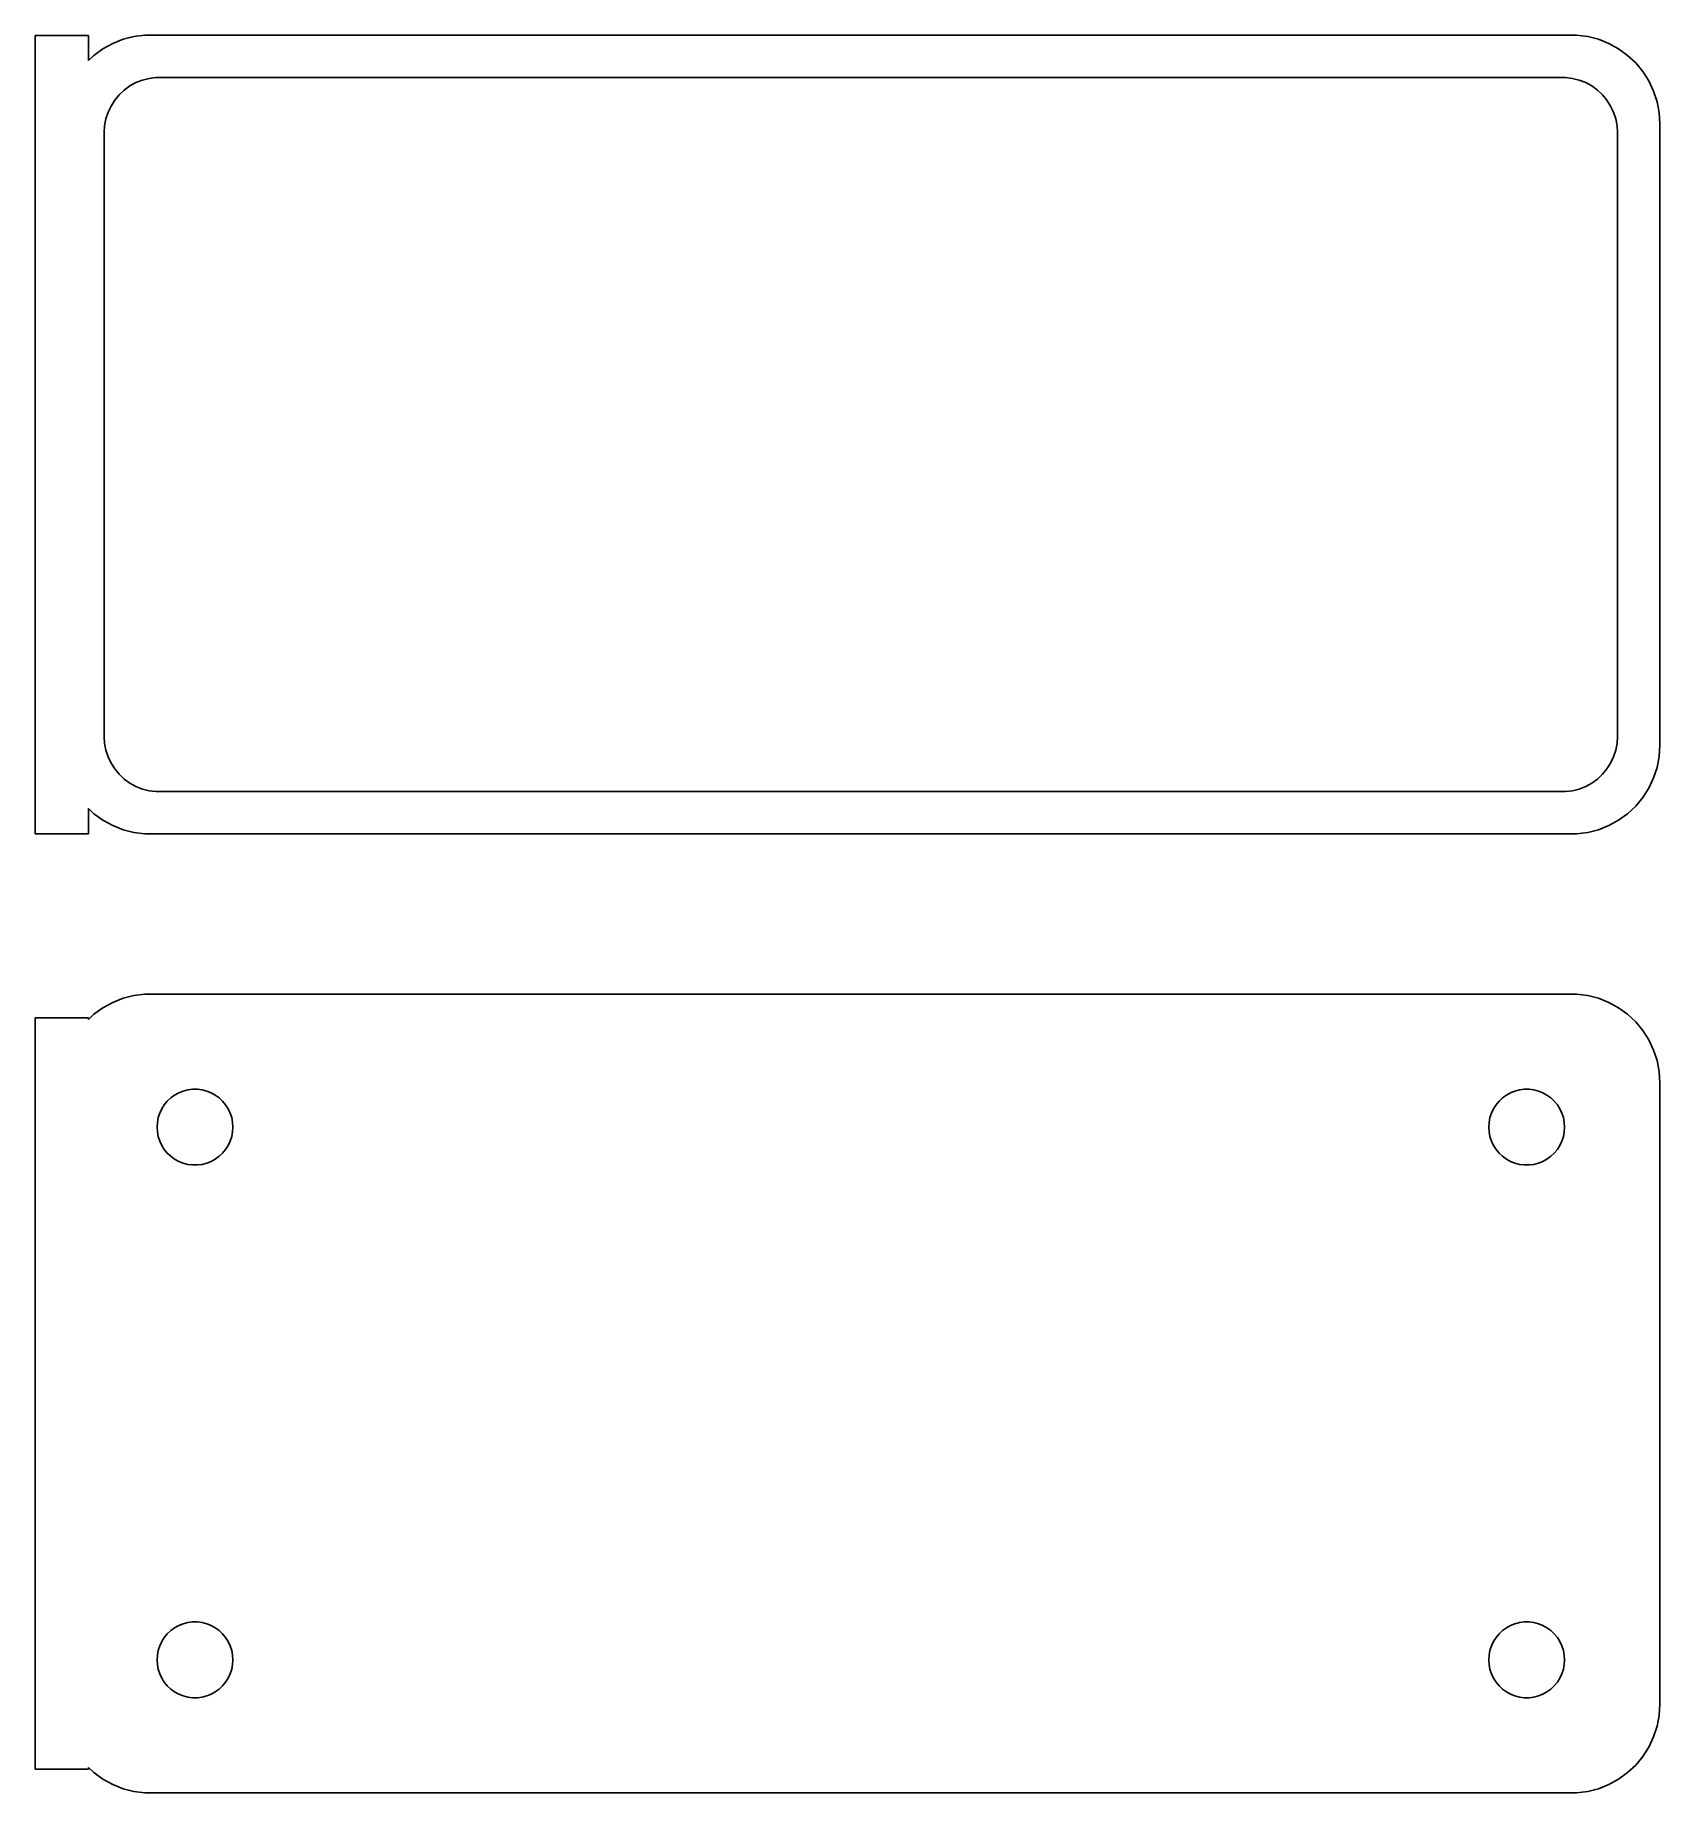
# Model space of a CAD drawing. Header units: metres. Extents: x -46.5 to 45, y 85.5 to 184.5.
import ezdxf

# ---------------------------------------------------------------- set-up
doc = ezdxf.new("R2010")
doc.units = ezdxf.units.M

msp = doc.modelspace()

# ---------------------------------------------------------------- linework, layer by layer
for p, q in [((-43.5, 184.479), (-46.5, 184.479)), ((-46.5, 184.479), (-46.5, 139.521)), ((-43.5, 183.059), (-43.5, 184.479)), ((-41.5451, 184.255), (-42.1289, 184.024)), ((-40.9369, 184.411), (-41.5451, 184.255)), ((-40.3139, 184.49), (-40.9369, 184.411)), ((40.3139, 184.49), (-40.3139, 184.49)), ((40.9369, 184.411), (40.3139, 184.49)), ((41.5451, 184.255), (40.9369, 184.411)), ((42.1289, 184.024), (41.5451, 184.255)), ((-43.1871, 183.353), (-43.5, 183.059)), ((-42.6791, 183.722), (-43.1871, 183.353)), ((-42.1289, 184.024), (-42.6791, 183.722)), ((42.6791, 183.722), (42.1289, 184.024)), ((43.1871, 183.353), (42.6791, 183.722)), ((43.6448, 182.923), (43.1871, 183.353)), ((44.0451, 182.439), (43.6448, 182.923)), ((44.3815, 181.909), (44.0451, 182.439)), ((-41.7692, 181.131), (-41.4842, 181.399)), ((-41.4842, 181.399), (-41.168, 181.628)), ((-41.168, 181.628), (-40.8254, 181.817)), ((-40.8254, 181.817), (-40.4619, 181.961)), ((-40.4619, 181.961), (-40.0833, 182.058)), ((-40.0833, 182.058), (-39.6954, 182.107)), ((-39.6954, 182.107), (39.6954, 182.107)), ((39.6954, 182.107), (40.0833, 182.058)), ((40.0833, 182.058), (40.4619, 181.961)), ((40.4619, 181.961), (40.8254, 181.817)), ((40.8254, 181.817), (41.168, 181.628)), ((41.168, 181.628), (41.4842, 181.399)), ((41.4842, 181.399), (41.7692, 181.131)), ((44.6489, 181.341), (44.3815, 181.909)), ((44.8429, 180.743), (44.6489, 181.341)), ((-42.5151, 179.774), (-42.3943, 180.146)), ((-42.3943, 180.146), (-42.2279, 180.5)), ((-42.2279, 180.5), (-42.0184, 180.83)), ((-42.0184, 180.83), (-41.7692, 181.131)), ((41.7692, 181.131), (42.0184, 180.83)), ((42.0184, 180.83), (42.2279, 180.5)), ((42.2279, 180.5), (42.3943, 180.146)), ((42.3943, 180.146), (42.5151, 179.774)), ((44.9606, 180.127), (44.8429, 180.743)), ((-42.6129, 179), (-42.5884, 179.39)), ((-42.5884, 179.39), (-42.5151, 179.774)), ((42.5151, 179.774), (42.5884, 179.39)), ((42.5884, 179.39), (42.6129, 179)), ((45, 179.5), (44.9606, 180.127)), ((45, 144.5), (45, 179.5)), ((-42.6129, 145), (-42.6129, 179)), ((42.6129, 179), (42.6129, 145)), ((-42.5884, 144.61), (-42.6129, 145)), ((-42.5151, 144.226), (-42.5884, 144.61)), ((42.5884, 144.61), (42.5151, 144.226)), ((42.6129, 145), (42.5884, 144.61)), ((-42.3943, 143.854), (-42.5151, 144.226)), ((-42.2279, 143.5), (-42.3943, 143.854)), ((42.3943, 143.854), (42.2279, 143.5)), ((42.5151, 144.226), (42.3943, 143.854)), ((44.8429, 143.257), (44.9606, 143.873)), ((44.9606, 143.873), (45, 144.5)), ((-42.0184, 143.17), (-42.2279, 143.5)), ((-41.7692, 142.869), (-42.0184, 143.17)), ((-41.4842, 142.601), (-41.7692, 142.869)), ((-41.168, 142.372), (-41.4842, 142.601)), ((41.4842, 142.601), (41.168, 142.372)), ((41.7692, 142.869), (41.4842, 142.601)), ((42.0184, 143.17), (41.7692, 142.869)), ((42.2279, 143.5), (42.0184, 143.17)), ((44.3815, 142.091), (44.6489, 142.659)), ((44.6489, 142.659), (44.8429, 143.257)), ((-40.8254, 142.183), (-41.168, 142.372)), ((-40.4619, 142.039), (-40.8254, 142.183)), ((-40.0833, 141.942), (-40.4619, 142.039)), ((-39.6954, 141.893), (-40.0833, 141.942)), ((39.6954, 141.893), (-39.6954, 141.893)), ((40.0833, 141.942), (39.6954, 141.893)), ((40.4619, 142.039), (40.0833, 141.942)), ((40.8254, 142.183), (40.4619, 142.039)), ((41.168, 142.372), (40.8254, 142.183)), ((43.6448, 141.077), (44.0451, 141.561)), ((44.0451, 141.561), (44.3815, 142.091)), ((-43.5, 139.521), (-43.5, 140.941)), ((-43.5, 140.941), (-43.1871, 140.647)), ((-43.1871, 140.647), (-42.6791, 140.278)), ((42.6791, 140.278), (43.1871, 140.647)), ((43.1871, 140.647), (43.6448, 141.077)), ((-42.6791, 140.278), (-42.1289, 139.976)), ((-42.1289, 139.976), (-41.5451, 139.745)), ((-41.5451, 139.745), (-40.9369, 139.589)), ((-40.9369, 139.589), (-40.3139, 139.51)), ((40.3139, 139.51), (40.9369, 139.589)), ((40.9369, 139.589), (41.5451, 139.745)), ((41.5451, 139.745), (42.1289, 139.976)), ((42.1289, 139.976), (42.6791, 140.278)), ((-46.5, 139.521), (-43.5, 139.521)), ((-40.3139, 139.51), (40.3139, 139.51)), ((-42.6791, 129.722), (-43.1871, 129.353)), ((-42.1289, 130.024), (-42.6791, 129.722)), ((-41.5451, 130.255), (-42.1289, 130.024)), ((-40.9369, 130.411), (-41.5451, 130.255)), ((-40.3139, 130.49), (-40.9369, 130.411)), ((40.3139, 130.49), (-40.3139, 130.49)), ((40.9369, 130.411), (40.3139, 130.49)), ((41.5451, 130.255), (40.9369, 130.411)), ((42.1289, 130.024), (41.5451, 130.255)), ((42.6791, 129.722), (42.1289, 130.024)), ((43.1871, 129.353), (42.6791, 129.722)), ((-43.5, 129.153), (-46.5, 129.153)), ((-46.5, 129.153), (-46.5, 86.8474)), ((-43.1871, 129.353), (-43.5, 129.059)), ((-43.5, 129.059), (-43.5, 129.153)), ((43.6448, 128.923), (43.1871, 129.353)), ((44.0451, 128.439), (43.6448, 128.923)), ((44.3815, 127.909), (44.0451, 128.439)), ((44.6489, 127.341), (44.3815, 127.909)), ((44.8429, 126.743), (44.6489, 127.341)), ((44.9606, 126.127), (44.8429, 126.743)), ((45, 125.5), (44.9606, 126.127)), ((-38.8611, 124.645), (-38.6441, 124.803)), ((-38.6441, 124.803), (-38.4092, 124.932)), ((-38.4092, 124.932), (-38.1598, 125.031)), ((-38.1598, 125.031), (-37.9001, 125.097)), ((-37.9001, 125.097), (-37.6341, 125.131)), ((-37.6341, 125.131), (-37.3659, 125.131)), ((-37.3659, 125.131), (-37.0999, 125.097)), ((-37.0999, 125.097), (-36.8401, 125.031)), ((-36.8401, 125.031), (-36.5908, 124.932)), ((-36.5908, 124.932), (-36.3559, 124.803)), ((-36.3559, 124.803), (-36.1389, 124.645)), ((36.1389, 124.645), (36.3559, 124.803)), ((36.3559, 124.803), (36.5908, 124.932)), ((36.5908, 124.932), (36.8401, 125.031)), ((36.8401, 125.031), (37.0999, 125.097)), ((37.0999, 125.097), (37.3659, 125.131)), ((37.3659, 125.131), (37.6341, 125.131)), ((37.6341, 125.131), (37.9001, 125.097)), ((37.9001, 125.097), (38.1598, 125.031)), ((38.1598, 125.031), (38.4092, 124.932)), ((38.4092, 124.932), (38.6441, 124.803)), ((38.6441, 124.803), (38.8611, 124.645)), ((45, 90.5), (45, 125.5)), ((-39.5682, 123.531), (-39.4853, 123.786)), ((-39.4853, 123.786), (-39.3712, 124.029)), ((-39.3712, 124.029), (-39.2275, 124.255)), ((-39.2275, 124.255), (-39.0565, 124.462)), ((-39.0565, 124.462), (-38.8611, 124.645)), ((-36.1389, 124.645), (-35.9434, 124.462)), ((-35.9434, 124.462), (-35.7725, 124.255)), ((-35.7725, 124.255), (-35.6288, 124.029)), ((-35.6288, 124.029), (-35.5146, 123.786)), ((-35.5146, 123.786), (-35.4318, 123.531)), ((35.4318, 123.531), (35.5146, 123.786)), ((35.5146, 123.786), (35.6288, 124.029)), ((35.6288, 124.029), (35.7725, 124.255)), ((35.7725, 124.255), (35.9434, 124.462)), ((35.9434, 124.462), (36.1389, 124.645)), ((38.8611, 124.645), (39.0565, 124.462)), ((39.0565, 124.462), (39.2275, 124.255)), ((39.2275, 124.255), (39.3712, 124.029)), ((39.3712, 124.029), (39.4853, 123.786)), ((39.4853, 123.786), (39.5682, 123.531)), ((-39.6353, 123), (-39.6185, 123.268)), ((-39.6185, 122.732), (-39.6353, 123)), ((-39.6185, 123.268), (-39.5682, 123.531)), ((-35.4318, 123.531), (-35.3815, 123.268)), ((-35.3815, 123.268), (-35.3647, 123)), ((-35.3647, 123), (-35.3815, 122.732)), ((35.3647, 123), (35.3815, 123.268)), ((35.3815, 122.732), (35.3647, 123)), ((35.3815, 123.268), (35.4318, 123.531)), ((39.5682, 123.531), (39.6185, 123.268)), ((39.6185, 123.268), (39.6353, 123)), ((39.6353, 123), (39.6185, 122.732)), ((-39.5682, 122.469), (-39.6185, 122.732)), ((-39.4853, 122.214), (-39.5682, 122.469)), ((-39.3712, 121.971), (-39.4853, 122.214)), ((-39.2275, 121.745), (-39.3712, 121.971)), ((-35.6288, 121.971), (-35.7725, 121.745)), ((-35.5146, 122.214), (-35.6288, 121.971)), ((-35.4318, 122.469), (-35.5146, 122.214)), ((-35.3815, 122.732), (-35.4318, 122.469)), ((35.4318, 122.469), (35.3815, 122.732)), ((35.5146, 122.214), (35.4318, 122.469)), ((35.6288, 121.971), (35.5146, 122.214)), ((35.7725, 121.745), (35.6288, 121.971)), ((39.3712, 121.971), (39.2275, 121.745)), ((39.4853, 122.214), (39.3712, 121.971)), ((39.5682, 122.469), (39.4853, 122.214)), ((39.6185, 122.732), (39.5682, 122.469)), ((-39.0565, 121.538), (-39.2275, 121.745)), ((-38.8611, 121.355), (-39.0565, 121.538)), ((-38.6441, 121.197), (-38.8611, 121.355)), ((-38.4092, 121.068), (-38.6441, 121.197)), ((-38.1598, 120.969), (-38.4092, 121.068)), ((-37.9001, 120.903), (-38.1598, 120.969)), ((-37.6341, 120.869), (-37.9001, 120.903)), ((-37.3659, 120.869), (-37.6341, 120.869)), ((-37.0999, 120.903), (-37.3659, 120.869)), ((-36.8401, 120.969), (-37.0999, 120.903)), ((-36.5908, 121.068), (-36.8401, 120.969)), ((-36.3559, 121.197), (-36.5908, 121.068)), ((-36.1389, 121.355), (-36.3559, 121.197)), ((-35.9434, 121.538), (-36.1389, 121.355)), ((-35.7725, 121.745), (-35.9434, 121.538)), ((35.9434, 121.538), (35.7725, 121.745)), ((36.1389, 121.355), (35.9434, 121.538)), ((36.3559, 121.197), (36.1389, 121.355)), ((36.5908, 121.068), (36.3559, 121.197)), ((36.8401, 120.969), (36.5908, 121.068)), ((37.0999, 120.903), (36.8401, 120.969)), ((37.3659, 120.869), (37.0999, 120.903)), ((37.6341, 120.869), (37.3659, 120.869)), ((37.9001, 120.903), (37.6341, 120.869)), ((38.1598, 120.969), (37.9001, 120.903)), ((38.4092, 121.068), (38.1598, 120.969)), ((38.6441, 121.197), (38.4092, 121.068)), ((38.8611, 121.355), (38.6441, 121.197)), ((39.0565, 121.538), (38.8611, 121.355)), ((39.2275, 121.745), (39.0565, 121.538)), ((-38.4092, 94.9321), (-38.1598, 95.0308)), ((-38.1598, 95.0308), (-37.9001, 95.0975)), ((-37.9001, 95.0975), (-37.6341, 95.1311)), ((-37.6341, 95.1311), (-37.3659, 95.1311)), ((-37.3659, 95.1311), (-37.0999, 95.0975)), ((-37.0999, 95.0975), (-36.8401, 95.0308)), ((-36.8401, 95.0308), (-36.5908, 94.9321)), ((36.5908, 94.9321), (36.8401, 95.0308)), ((36.8401, 95.0308), (37.0999, 95.0975)), ((37.0999, 95.0975), (37.3659, 95.1311)), ((37.3659, 95.1311), (37.6341, 95.1311)), ((37.6341, 95.1311), (37.9001, 95.0975)), ((37.9001, 95.0975), (38.1598, 95.0308)), ((38.1598, 95.0308), (38.4092, 94.9321)), ((-39.3712, 94.0287), (-39.2275, 94.2551)), ((-39.2275, 94.2551), (-39.0565, 94.4617)), ((-39.0565, 94.4617), (-38.8611, 94.6453)), ((-38.8611, 94.6453), (-38.6441, 94.8029)), ((-38.6441, 94.8029), (-38.4092, 94.9321)), ((-36.5908, 94.9321), (-36.3559, 94.8029)), ((-36.3559, 94.8029), (-36.1389, 94.6453)), ((-36.1389, 94.6453), (-35.9434, 94.4617)), ((-35.9434, 94.4617), (-35.7725, 94.2551)), ((-35.7725, 94.2551), (-35.6288, 94.0287)), ((35.6288, 94.0287), (35.7725, 94.2551)), ((35.7725, 94.2551), (35.9434, 94.4617)), ((35.9434, 94.4617), (36.1389, 94.6453)), ((36.1389, 94.6453), (36.3559, 94.8029)), ((36.3559, 94.8029), (36.5908, 94.9321)), ((38.4092, 94.9321), (38.6441, 94.8029)), ((38.6441, 94.8029), (38.8611, 94.6453)), ((38.8611, 94.6453), (39.0565, 94.4617)), ((39.0565, 94.4617), (39.2275, 94.2551)), ((39.2275, 94.2551), (39.3712, 94.0287)), ((-39.6353, 93), (-39.6185, 93.2676)), ((-39.6185, 93.2676), (-39.5682, 93.531)), ((-39.5682, 93.531), (-39.4853, 93.7861)), ((-39.4853, 93.7861), (-39.3712, 94.0287)), ((-35.6288, 94.0287), (-35.5146, 93.7861)), ((-35.5146, 93.7861), (-35.4318, 93.531)), ((-35.4318, 93.531), (-35.3815, 93.2676)), ((-35.3815, 93.2676), (-35.3647, 93)), ((35.3647, 93), (35.3815, 93.2676)), ((35.3815, 93.2676), (35.4318, 93.531)), ((35.4318, 93.531), (35.5146, 93.7861)), ((35.5146, 93.7861), (35.6288, 94.0287)), ((39.3712, 94.0287), (39.4853, 93.7861)), ((39.4853, 93.7861), (39.5682, 93.531)), ((39.5682, 93.531), (39.6185, 93.2676)), ((39.6185, 93.2676), (39.6353, 93)), ((-39.6185, 92.7324), (-39.6353, 93)), ((-39.5682, 92.469), (-39.6185, 92.7324)), ((-39.4853, 92.214), (-39.5682, 92.469)), ((-39.3712, 91.9713), (-39.4853, 92.214)), ((-35.5146, 92.214), (-35.6288, 91.9713)), ((-35.4318, 92.469), (-35.5146, 92.214)), ((-35.3815, 92.7324), (-35.4318, 92.469)), ((-35.3647, 93), (-35.3815, 92.7324)), ((35.3815, 92.7324), (35.3647, 93)), ((35.4318, 92.469), (35.3815, 92.7324)), ((35.5146, 92.214), (35.4318, 92.469)), ((35.6288, 91.9713), (35.5146, 92.214)), ((39.4853, 92.214), (39.3712, 91.9713)), ((39.5682, 92.469), (39.4853, 92.214)), ((39.6185, 92.7324), (39.5682, 92.469)), ((39.6353, 93), (39.6185, 92.7324)), ((-39.2275, 91.7449), (-39.3712, 91.9713)), ((-39.0565, 91.5383), (-39.2275, 91.7449)), ((-38.8611, 91.3547), (-39.0565, 91.5383)), ((-38.6441, 91.1971), (-38.8611, 91.3547)), ((-38.4092, 91.0679), (-38.6441, 91.1971)), ((-38.1598, 90.9692), (-38.4092, 91.0679)), ((-36.5908, 91.0679), (-36.8401, 90.9692)), ((-36.3559, 91.1971), (-36.5908, 91.0679)), ((-36.1389, 91.3547), (-36.3559, 91.1971)), ((-35.9434, 91.5383), (-36.1389, 91.3547)), ((-35.7725, 91.7449), (-35.9434, 91.5383)), ((-35.6288, 91.9713), (-35.7725, 91.7449)), ((35.7725, 91.7449), (35.6288, 91.9713)), ((35.9434, 91.5383), (35.7725, 91.7449)), ((36.1389, 91.3547), (35.9434, 91.5383)), ((36.3559, 91.1971), (36.1389, 91.3547)), ((36.5908, 91.0679), (36.3559, 91.1971)), ((36.8401, 90.9692), (36.5908, 91.0679)), ((38.4092, 91.0679), (38.1598, 90.9692)), ((38.6441, 91.1971), (38.4092, 91.0679)), ((38.8611, 91.3547), (38.6441, 91.1971)), ((39.0565, 91.5383), (38.8611, 91.3547)), ((39.2275, 91.7449), (39.0565, 91.5383)), ((39.3712, 91.9713), (39.2275, 91.7449)), ((-37.9001, 90.9025), (-38.1598, 90.9692)), ((-37.6341, 90.8689), (-37.9001, 90.9025)), ((-37.3659, 90.8689), (-37.6341, 90.8689)), ((-37.0999, 90.9025), (-37.3659, 90.8689)), ((-36.8401, 90.9692), (-37.0999, 90.9025)), ((37.0999, 90.9025), (36.8401, 90.9692)), ((37.3659, 90.8689), (37.0999, 90.9025)), ((37.6341, 90.8689), (37.3659, 90.8689)), ((37.9001, 90.9025), (37.6341, 90.8689)), ((38.1598, 90.9692), (37.9001, 90.9025)), ((44.9606, 89.8733), (45, 90.5)), ((44.6489, 88.6594), (44.8429, 89.2566)), ((44.8429, 89.2566), (44.9606, 89.8733)), ((44.3815, 88.0912), (44.6489, 88.6594)), ((43.6448, 87.0773), (44.0451, 87.5611)), ((44.0451, 87.5611), (44.3815, 88.0912)), ((-46.5, 86.8474), (-43.5, 86.8474)), ((-43.5, 86.8474), (-43.5, 86.9413)), ((-43.5, 86.9413), (-43.1871, 86.6474)), ((-43.1871, 86.6474), (-42.6791, 86.2784)), ((-42.6791, 86.2784), (-42.1289, 85.9759)), ((42.1289, 85.9759), (42.6791, 86.2784)), ((42.6791, 86.2784), (43.1871, 86.6474)), ((43.1871, 86.6474), (43.6448, 87.0773)), ((-42.1289, 85.9759), (-41.5451, 85.7447)), ((-41.5451, 85.7447), (-40.9369, 85.5886)), ((-40.9369, 85.5886), (-40.3139, 85.5099)), ((-40.3139, 85.5099), (40.3139, 85.5099)), ((40.3139, 85.5099), (40.9369, 85.5886)), ((40.9369, 85.5886), (41.5451, 85.7447)), ((41.5451, 85.7447), (42.1289, 85.9759))]:
    msp.add_line(p, q)

doc.saveas('drawing.dxf')
